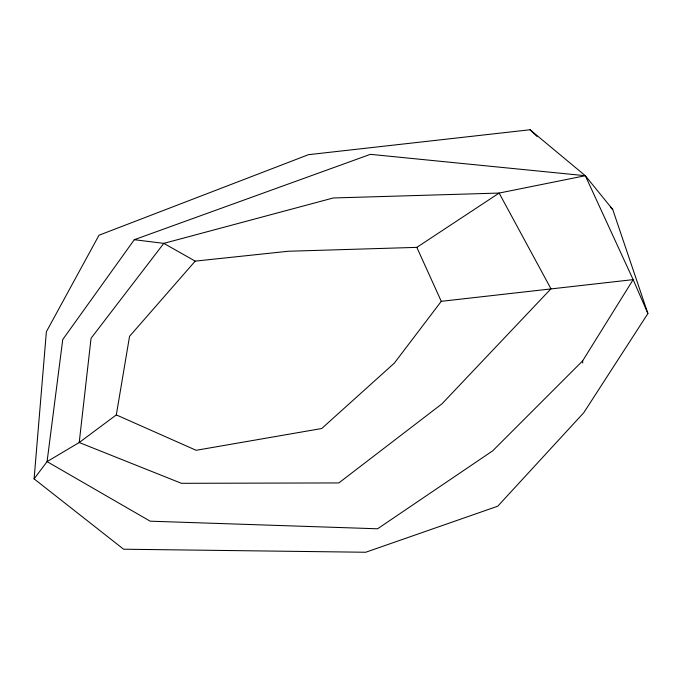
<?xml version="1.0" encoding="UTF-8"?>
<svg xmlns="http://www.w3.org/2000/svg" width="682" height="682" viewBox="0 0 682 682"><rect width="100%" height="100%" fill="white"/><g stroke="black" fill="none" stroke-linecap="round" stroke-linejoin="round"><path stroke-width="1.02" d="M34.1 478.875L46.385 331.708L98.984 235.247L308.486 154.678L530.076 129.75L585.309 175.709L612.726 209.468L647.9 313.532L583.758 412.729L497.758 506.206L365.731 552.25L123.621 549.215L34.1 478.875L47.075 461.62L79.214 442.516L116.315 414.903L129.554 336.337L195.205 261.129L288.341 251.249L416.83 247.37L499.13 193.066L585.309 175.709L633.152 279.629L647.9 313.532M585.309 175.709L370.377 154.337L134.294 239.706L62.744 339.542L47.075 461.62L150.176 521.184L377.572 528.789L492.677 450.845L582.624 360.897L633.152 279.629L441.271 301.325L394.341 363.122L321.708 428.526L196.152 450.299L116.315 414.903M134.294 239.706L163.808 243.363L333.268 197.976L499.13 193.066L550.971 288.793L441.953 403.855L338.835 482.933L181.455 483.316L79.214 442.516L91.056 338.263L163.808 243.363L195.205 261.129M530.076 129.75L536.964 136.391M610.433 207.251L612.726 209.468M416.83 247.37L441.271 301.325M582.624 360.897L582.718 363.012"/></g></svg>
